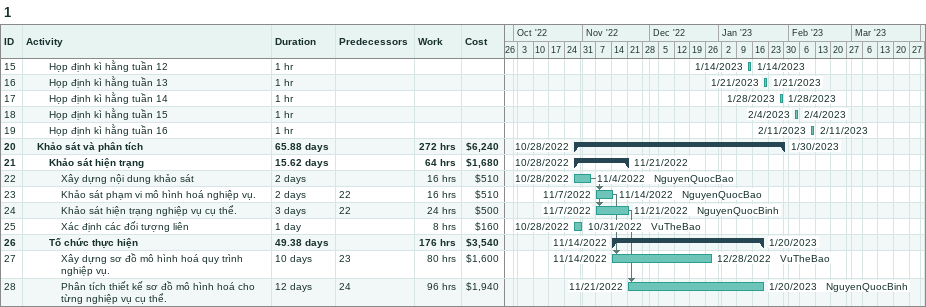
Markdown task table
1

| ID | Level | Task | Duration | Start | Finish | Predecessors | Resources | Work (h) | Cost ($) |
|---|---|---|---|---|---|---|---|---|---|
| 15 | 3 | Họp định kì hằng tuần 12 | 1h | 2023-01-14 | 2023-01-14 |  |  |  |  |
| 16 | 3 | Họp định kì hằng tuần 13 | 1h | 2023-01-21 | 2023-01-21 |  |  |  |  |
| 17 | 3 | Họp định kì hằng tuần 14 | 1h | 2023-01-28 | 2023-01-28 |  |  |  |  |
| 18 | 3 | Họp định kì hằng tuần 15 | 1h | 2023-02-04 | 2023-02-04 |  |  |  |  |
| 19 | 3 | Họp định kì hằng tuần 16 | 1h | 2023-02-11 | 2023-02-11 |  |  |  |  |
| 20 | 2 | **Khảo sát và phân tích** | 65.88d | 2022-10-28 | 2023-01-30 |  |  | 272 | 6240 |
| 21 | 3 | **Khảo sát hiện trạng** | 15.62d | 2022-10-28 | 2022-11-21 |  |  | 64 | 1680 |
| 22 | 4 | Xây dựng nội dung khảo sát | 2d | 2022-10-28 | 2022-11-04 |  | NguyenQuocBao | 16 | 510 |
| 23 | 4 | Khảo sát phạm vi mô hình hoá nghiệp vụ. | 2d | 2022-11-07 | 2022-11-14 | 22 | NguyenQuocBao | 16 | 510 |
| 24 | 4 | Khảo sát hiện trạng nghiệp vụ cụ thể. | 3d | 2022-11-07 | 2022-11-21 | 22 | NguyenQuocBinh | 24 | 500 |
| 25 | 4 | Xác định các đối tượng liên | 1d | 2022-10-28 | 2022-10-31 |  | VuTheBao | 8 | 160 |
| 26 | 3 | **Tố chức thực hiện** | 49.38d | 2022-11-14 | 2023-01-20 |  |  | 176 | 3540 |
| 27 | 4 | Xây dựng sơ đồ mô hình hoá quy trình nghiệp vụ. | 10d | 2022-11-14 | 2022-12-28 | 23 | VuTheBao | 80 | 1600 |
| 28 | 4 | Phân tích thiết kế sơ đồ mô hình hoá cho từng nghiệp vụ cụ thể. | 12d | 2022-11-21 | 2023-01-20 | 24 | NguyenQuocBinh | 96 | 1940 |
